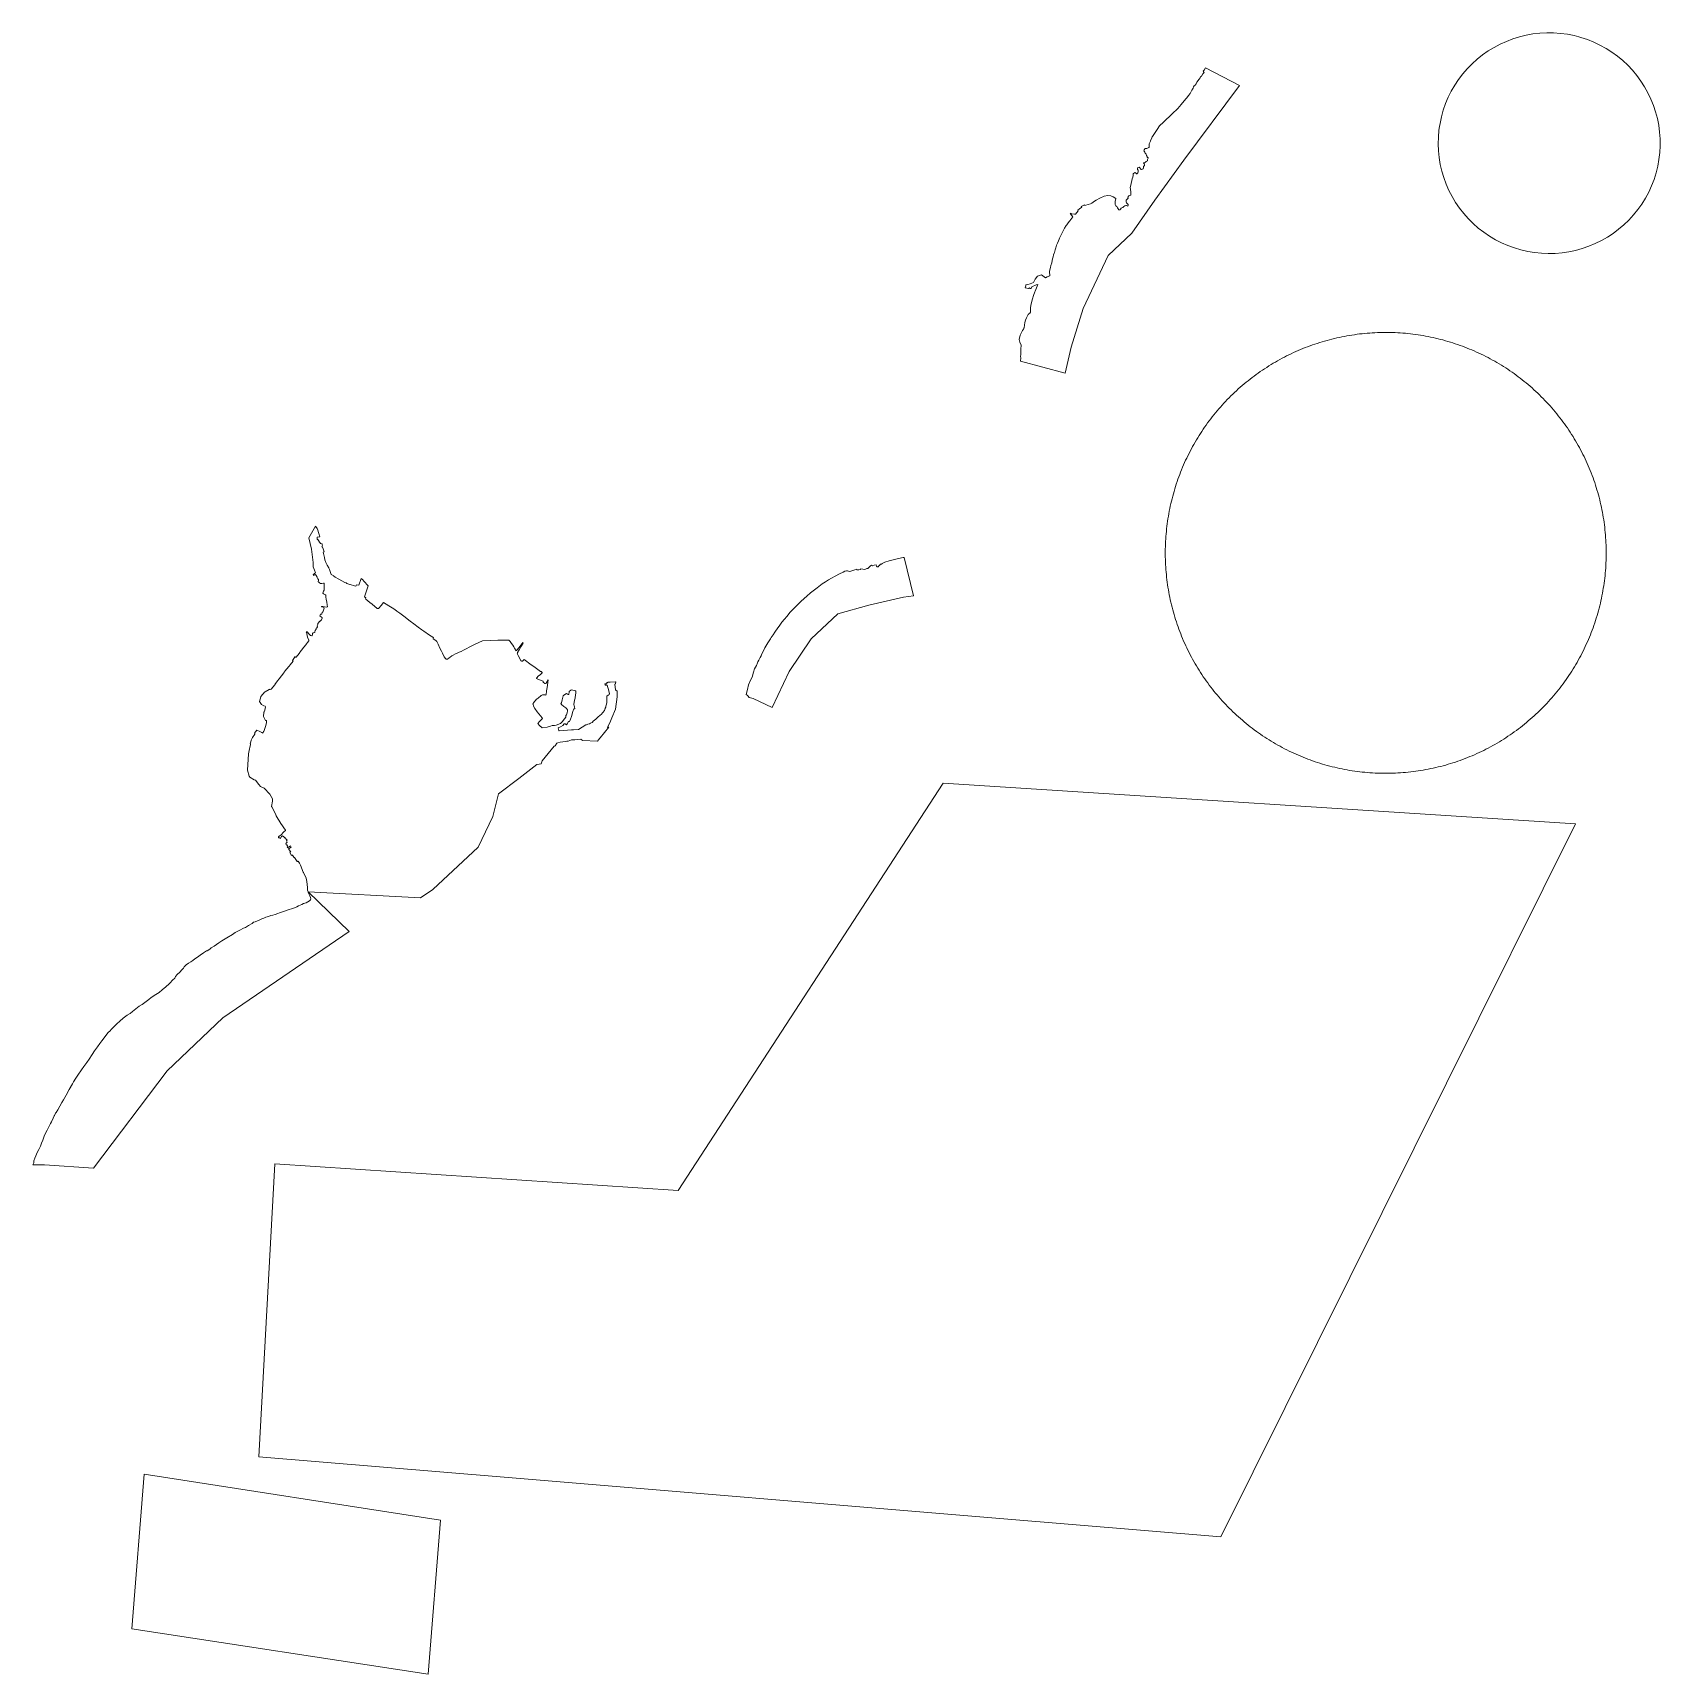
# Model space of a CAD drawing. Header units: metres. Extents: x 564444 to 608527, y 2629151 to 2673617.
import ezdxf

# ---------------------------------------------------------------- set-up
doc = ezdxf.new("R2010")
doc.units = ezdxf.units.M
doc.layers.add('海洋生态红线区20180103', color=255, linetype='Continuous', lineweight=0)

msp = doc.modelspace()

# ---------------------------------------------------------------- linework, layer by layer
at = {"layer": '海洋生态红线区20180103', "color": 1, "lineweight": 0}
for points in [[(608513, 2670927), (608526, 2670742), (608527, 2670556), (608517, 2670370), (608495, 2670186), (608462, 2670003), (608417, 2669822), (608361, 2669645), (608294, 2669471), (608216, 2669302), (608128, 2669138), (608030, 2668979), (607922, 2668828), (607805, 2668683), (607679, 2668545), (607545, 2668416), (607402, 2668295), (607253, 2668183), (607097, 2668081), (606934, 2667989), (606767, 2667906), (606594, 2667835), (606417, 2667774), (606237, 2667724), (606054, 2667685), (605869, 2667658), (605683, 2667642), (605496, 2667638), (605309, 2667646), (605123, 2667664), (604938, 2667695), (604756, 2667737), (604577, 2667790), (604401, 2667853), (604230, 2667928), (604063, 2668013), (603903, 2668108), (603748, 2668213), (603601, 2668328), (603461, 2668451), (603329, 2668582), (603205, 2668722), (603090, 2668869), (602985, 2669022), (602890, 2669182), (602804, 2669348), (602730, 2669518), (602666, 2669693), (602613, 2669871), (602571, 2670053), (602541, 2670236), (602522, 2670421), (602515, 2670607), (602520, 2670793), (602536, 2670978), (602551, 2671080), (602564, 2671162), (602603, 2671344), (602653, 2671523), (602715, 2671699), (602787, 2671870), (602870, 2672037), (602964, 2672198), (603067, 2672353), (603179, 2672502), (603301, 2672643), (603431, 2672776), (603570, 2672901), (603716, 2673018), (603869, 2673125), (604028, 2673222), (604193, 2673309), (604363, 2673386), (604538, 2673453), (604716, 2673508), (604898, 2673552), (605082, 2673585), (605268, 2673607), (605454, 2673617), (605641, 2673615), (605828, 2673602), (606013, 2673577), (606196, 2673541), (606323, 2673508), (606377, 2673494), (606555, 2673435), (606728, 2673366), (606897, 2673286), (607061, 2673196), (607218, 2673096), (607369, 2672986), (607513, 2672868), (607649, 2672740), (607777, 2672605), (607896, 2672461), (608006, 2672311), (608107, 2672154), (608197, 2671991), (608277, 2671823), (608347, 2671651), (608405, 2671474), (608453, 2671294), (608489, 2671112), (608513, 2670927)], [(597132, 2672192), (595623, 2670167), (594836, 2669079), (594211, 2668190), (593578, 2667586), (592901, 2666151), (592572, 2665097), (592408, 2664393), (591199, 2664721), (591204, 2664809), (591205, 2664824), (591205, 2664824), (591205, 2664824), (591201, 2664836), (591207, 2664910), (591208, 2664927), (591208, 2664929), (591208, 2665058), (591214, 2665143), (591215, 2665151), (591215, 2665151), (591215, 2665151), (591182, 2665236), (591182, 2665236), (591167, 2665310), (591167, 2665310), (591194, 2665427), (591251, 2665554), (591278, 2665585), (591290, 2665614), (591297, 2665629), (591306, 2665700), (591320, 2665772), (591335, 2665828), (591360, 2665893), (591360, 2665893), (591407, 2665982), (591428, 2666008), (591452, 2666026), (591466, 2666045), (591466, 2666045), (591471, 2666093), (591467, 2666149), (591467, 2666149), (591469, 2666162), (591477, 2666228), (591497, 2666315), (591521, 2666406), (591554, 2666498), (591588, 2666599), (591594, 2666614), (591632, 2666710), (591665, 2666796), (591665, 2666796), (591665, 2666796), (591623, 2666789), (591505, 2666733), (591484, 2666688), (591464, 2666686), (591464, 2666686), (591446, 2666705), (591418, 2666691), (591329, 2666711), (591341, 2666761), (591348, 2666791), (591398, 2666796), (591460, 2666815), (591554, 2666851), (591594, 2666944), (591656, 2667026), (591764, 2667057), (591880, 2666978), (591880, 2666978), (591880, 2666978), (591919, 2667006), (591995, 2667034), (591995, 2667034), (591983, 2667151), (591983, 2667151), (591994, 2667194), (592011, 2667260), (592025, 2667314), (592044, 2667389), (592059, 2667447), (592070, 2667494), (592082, 2667544), (592097, 2667602), (592110, 2667645), (592116, 2667664), (592139, 2667736), (592147, 2667763), (592155, 2667789), (592177, 2667860), (592201, 2667921), (592225, 2667984), (592244, 2668029), (592255, 2668054), (592273, 2668086), (592287, 2668110), (592287, 2668111), (592319, 2668184), (592319, 2668184), (592354, 2668256), (592391, 2668323), (592435, 2668396), (592459, 2668426), (592462, 2668430), (592470, 2668440), (592521, 2668503), (592536, 2668526), (592617, 2668632), (592617, 2668632), (592617, 2668632), (592545, 2668718), (592545, 2668718), (592551, 2668725), (592552, 2668727), (592552, 2668727), (592581, 2668711), (592660, 2668702), (592690, 2668708), (592763, 2668795), (592763, 2668795), (592763, 2668795), (592753, 2668809), (592753, 2668809), (592800, 2668849), (592863, 2668892), (592863, 2668892), (592863, 2668892), (592846, 2668909), (592847, 2668910), (592936, 2668956), (592940, 2668943), (592940, 2668943), (592973, 2668951), (593093, 2668980), (593129, 2669002), (593165, 2669025), (593206, 2669052), (593247, 2669083), (593349, 2669136), (593470, 2669190), (593568, 2669209), (593648, 2669202), (593713, 2669175), (593713, 2669175), (593779, 2669132), (593779, 2669132), (593779, 2669132), (593760, 2669051), (593760, 2669051), (593761, 2669028), (593766, 2668992), (593766, 2668977), (593766, 2668977), (593766, 2668963), (593785, 2668930), (593785, 2668930), (593812, 2668909), (593812, 2668909), (593823, 2668873), (593823, 2668873), (593823, 2668873), (593823, 2668873), (593842, 2668844), (593842, 2668844), (593863, 2668825), (593864, 2668823), (593876, 2668822), (593896, 2668822), (593911, 2668835), (593928, 2668865), (593942, 2668877), (593971, 2668885), (593989, 2668902), (593990, 2668903), (593996, 2668909), (594022, 2668933), (594052, 2668941), (594068, 2668941), (594088, 2668932), (594106, 2668924), (594116, 2668938), (594117, 2668941), (594117, 2668963), (594117, 2668963), (594094, 2668986), (594073, 2669012), (594060, 2669038), (594060, 2669038), (594060, 2669055), (594060, 2669055), (594060, 2669082), (594117, 2669139), (594117, 2669139), (594109, 2669167), (594109, 2669167), (594138, 2669199), (594190, 2669221), (594190, 2669221), (594189, 2669278), (594184, 2669304), (594177, 2669377), (594170, 2669423), (594170, 2669423), (594170, 2669423), (594190, 2669490), (594226, 2669658), (594240, 2669704), (594253, 2669751), (594253, 2669800), (594295, 2669830), (594310, 2669828), (594321, 2669822), (594332, 2669806), (594344, 2669797), (594355, 2669797), (594355, 2669797), (594369, 2669813), (594380, 2669828), (594386, 2669844), (594386, 2669846), (594388, 2669868), (594383, 2669892), (594370, 2669914), (594366, 2669941), (594367, 2669955), (594367, 2669955), (594385, 2669971), (594415, 2669974), (594421, 2669973), (594427, 2669966), (594440, 2669946), (594453, 2669932), (594467, 2669916), (594475, 2669914), (594493, 2669919), (594507, 2669927), (594523, 2669936), (594532, 2669955), (594532, 2669955), (594532, 2669962), (594529, 2669982), (594531, 2669989), (594532, 2669995), (594544, 2670006), (594556, 2670019), (594556, 2670019), (594561, 2670040), (594561, 2670051), (594545, 2670071), (594542, 2670074), (594532, 2670089), (594532, 2670089), (594539, 2670097), (594558, 2670098), (594583, 2670117), (594605, 2670130), (594621, 2670138), (594636, 2670148), (594636, 2670148), (594636, 2670162), (594637, 2670182), (594651, 2670205), (594651, 2670205), (594659, 2670225), (594655, 2670238), (594636, 2670241), (594629, 2670252), (594629, 2670252), (594629, 2670268), (594617, 2670297), (594599, 2670333), (594580, 2670359), (594567, 2670386), (594548, 2670408), (594542, 2670421), (594547, 2670442), (594548, 2670449), (594574, 2670482), (594593, 2670486), (594623, 2670486), (594655, 2670498), (594680, 2670506), (594688, 2670522), (594688, 2670523), (594688, 2670540), (594688, 2670564), (594685, 2670584), (594686, 2670610), (594687, 2670611), (594719, 2670684), (594720, 2670685), (594722, 2670691), (594759, 2670774), (594768, 2670800), (594772, 2670810), (594772, 2670811), (594843, 2670913), (594899, 2670999), (594935, 2671055), (594938, 2671058), (594978, 2671108), (595060, 2671184), (595167, 2671289), (595214, 2671332), (595304, 2671424), (595458, 2671570), (595458, 2671570), (595549, 2671674), (595554, 2671679), (595590, 2671724), (595686, 2671838), (595739, 2671901), (595743, 2671906), (595752, 2671919), (595793, 2671974), (595826, 2672031), (595844, 2672061), (595851, 2672074), (595859, 2672091), (595873, 2672121), (595887, 2672151), (595905, 2672179), (595905, 2672179), (595927, 2672196), (595954, 2672234), (595969, 2672261), (595979, 2672282), (596035, 2672361), (596036, 2672361), (596036, 2672361), (596067, 2672396), (596073, 2672411), (596072, 2672420), (596072, 2672420), (596106, 2672443), (596106, 2672443), (596143, 2672506), (596147, 2672511), (596171, 2672542), (596171, 2672542), (596156, 2672562), (596145, 2672580), (596145, 2672580), (596160, 2672590), (596176, 2672607), (596211, 2672665), (597132, 2672192)], [(601148, 2653556), (601079, 2653556), (601010, 2653556), (600941, 2653558), (600872, 2653560), (600803, 2653563), (600734, 2653567), (600665, 2653571), (600596, 2653577), (600527, 2653583), (600458, 2653590), (600390, 2653597), (600321, 2653606), (600253, 2653615), (600184, 2653625), (600116, 2653636), (600048, 2653648), (599980, 2653660), (599912, 2653674), (599845, 2653688), (599777, 2653703), (599710, 2653718), (599643, 2653735), (599576, 2653752), (599509, 2653770), (599442, 2653788), (599376, 2653808), (599310, 2653828), (599244, 2653849), (599179, 2653871), (599113, 2653894), (599048, 2653917), (598983, 2653941), (598919, 2653966), (598855, 2653991), (598791, 2654017), (598727, 2654044), (598664, 2654072), (598601, 2654101), (598538, 2654130), (598476, 2654160), (598414, 2654190), (598353, 2654222), (598291, 2654254), (598230, 2654287), (598170, 2654320), (598110, 2654354), (598050, 2654389), (597991, 2654425), (597932, 2654461), (597874, 2654498), (597816, 2654535), (597758, 2654574), (597701, 2654613), (597644, 2654652), (597588, 2654692), (597533, 2654733), (597477, 2654775), (597423, 2654817), (597368, 2654860), (597315, 2654903), (597261, 2654947), (597209, 2654992), (597156, 2655037), (597105, 2655083), (597053, 2655129), (597003, 2655176), (596953, 2655224), (596903, 2655272), (596854, 2655321), (596806, 2655370), (596758, 2655420), (596711, 2655471), (596664, 2655522), (596618, 2655573), (596573, 2655625), (596528, 2655678), (596484, 2655731), (596440, 2655784), (596397, 2655839), (596355, 2655893), (596313, 2655948), (596272, 2656004), (596231, 2656060), (596191, 2656116), (596152, 2656173), (596114, 2656231), (596076, 2656288), (596039, 2656347), (596002, 2656405), (595967, 2656465), (595931, 2656524), (595897, 2656584), (595863, 2656644), (595830, 2656705), (595798, 2656766), (595766, 2656828), (595736, 2656889), (595705, 2656952), (595676, 2657014), (595647, 2657077), (595619, 2657140), (595592, 2657204), (595565, 2657267), (595540, 2657332), (595515, 2657396), (595490, 2657461), (595467, 2657526), (595444, 2657591), (595422, 2657656), (595401, 2657722), (595380, 2657788), (595360, 2657854), (595341, 2657921), (595323, 2657987), (595306, 2658054), (595289, 2658121), (595273, 2658189), (595258, 2658256), (595244, 2658324), (595230, 2658391), (595217, 2658459), (595205, 2658527), (595194, 2658596), (595184, 2658664), (595174, 2658732), (595165, 2658801), (595157, 2658870), (595150, 2658938), (595144, 2659007), (595138, 2659076), (595133, 2659145), (595129, 2659214), (595126, 2659283), (595124, 2659352), (595122, 2659421), (595121, 2659490), (595121, 2659559), (595122, 2659628), (595123, 2659697), (595126, 2659767), (595129, 2659836), (595133, 2659905), (595138, 2659973), (595143, 2660042), (595150, 2660111), (595157, 2660180), (595165, 2660249), (595173, 2660317), (595183, 2660386), (595193, 2660454), (595204, 2660522), (595216, 2660590), (595229, 2660658), (595242, 2660726), (595257, 2660794), (595272, 2660861), (595288, 2660928), (595304, 2660995), (595322, 2661062), (595340, 2661129), (595359, 2661195), (595378, 2661262), (595399, 2661328), (595420, 2661393), (595442, 2661459), (595465, 2661524), (595488, 2661589), (595512, 2661654), (595537, 2661718), (595563, 2661782), (595589, 2661846), (595617, 2661910), (595645, 2661973), (595673, 2662036), (595703, 2662098), (595733, 2662161), (595764, 2662223), (595795, 2662284), (595827, 2662345), (595860, 2662406), (595894, 2662466), (595928, 2662526), (595963, 2662586), (595999, 2662645), (596036, 2662704), (596073, 2662762), (596110, 2662820), (596149, 2662877), (596188, 2662934), (596228, 2662991), (596268, 2663047), (596309, 2663102), (596351, 2663158), (596393, 2663212), (596436, 2663266), (596480, 2663320), (596524, 2663373), (596569, 2663426), (596614, 2663478), (596660, 2663529), (596707, 2663580), (596754, 2663631), (596802, 2663681), (596850, 2663730), (596899, 2663779), (596948, 2663827), (596998, 2663875), (597049, 2663922), (597100, 2663969), (597152, 2664014), (597204, 2664060), (597257, 2664104), (597310, 2664149), (597363, 2664192), (597418, 2664235), (597472, 2664277), (597528, 2664319), (597583, 2664360), (597639, 2664400), (597696, 2664440), (597753, 2664478), (597811, 2664517), (597869, 2664554), (597927, 2664591), (597986, 2664628), (598045, 2664663), (598105, 2664698), (598165, 2664732), (598225, 2664766), (598286, 2664799), (598347, 2664831), (598409, 2664862), (598470, 2664893), (598533, 2664923), (598595, 2664952), (598658, 2664981), (598722, 2665009), (598785, 2665036), (598849, 2665062), (598913, 2665088), (598978, 2665113), (599042, 2665137), (599107, 2665160), (599173, 2665183), (599238, 2665204), (599304, 2665226), (599370, 2665246), (599436, 2665265), (599503, 2665284), (599570, 2665302), (599637, 2665319), (599704, 2665336), (599771, 2665352), (599838, 2665367), (599906, 2665381), (599974, 2665394), (600042, 2665407), (600110, 2665418), (600178, 2665429), (600247, 2665439), (600315, 2665449), (600384, 2665458), (600452, 2665465), (600521, 2665472), (600590, 2665479), (600659, 2665484), (600728, 2665489), (600797, 2665492), (600866, 2665495), (600935, 2665498), (601004, 2665499), (601073, 2665500), (601142, 2665500), (601211, 2665499), (601280, 2665497), (601349, 2665494), (601418, 2665491), (601487, 2665487), (601556, 2665482), (601625, 2665476), (601694, 2665469), (601763, 2665462), (601831, 2665454), (601900, 2665445), (601968, 2665435), (602036, 2665425), (602105, 2665414), (602173, 2665401), (602240, 2665389), (602308, 2665375), (602376, 2665360), (602443, 2665345), (602510, 2665329), (602577, 2665312), (602644, 2665295), (602711, 2665276), (602777, 2665257), (602844, 2665237), (602909, 2665217), (602975, 2665195), (603041, 2665173), (603106, 2665150), (603171, 2665127), (603235, 2665102), (603300, 2665077), (603364, 2665051), (603428, 2665025), (603491, 2664997), (603554, 2664969), (603617, 2664940), (603679, 2664911), (603741, 2664880), (603803, 2664849), (603865, 2664818), (603926, 2664785), (603986, 2664752), (604047, 2664718), (604106, 2664684), (604166, 2664649), (604225, 2664613), (604284, 2664576), (604342, 2664539), (604400, 2664501), (604457, 2664462), (604514, 2664423), (604570, 2664383), (604626, 2664343), (604682, 2664301), (604737, 2664260), (604791, 2664217), (604845, 2664174), (604899, 2664130), (604952, 2664086), (605004, 2664041), (605056, 2663995), (605107, 2663949), (605158, 2663903), (605209, 2663855), (605258, 2663807), (605308, 2663759), (605356, 2663710), (605404, 2663660), (605452, 2663610), (605499, 2663559), (605545, 2663508), (605591, 2663456), (605636, 2663404), (605681, 2663351), (605725, 2663298), (605768, 2663244), (605811, 2663190), (605853, 2663135), (605894, 2663079), (605935, 2663024), (605975, 2662967), (606014, 2662911), (606053, 2662854), (606091, 2662796), (606129, 2662738), (606166, 2662679), (606202, 2662620), (606237, 2662561), (606272, 2662501), (606306, 2662441), (606339, 2662381), (606372, 2662320), (606404, 2662259), (606435, 2662197), (606466, 2662135), (606496, 2662073), (606525, 2662010), (606553, 2661947), (606581, 2661884), (606608, 2661820), (606634, 2661756), (606659, 2661692), (606684, 2661627), (606708, 2661562), (606731, 2661497), (606753, 2661432), (606775, 2661366), (606796, 2661300), (606816, 2661234), (606835, 2661168), (606854, 2661101), (606872, 2661035), (606889, 2660968), (606905, 2660901), (606921, 2660833), (606935, 2660766), (606949, 2660698), (606962, 2660630), (606975, 2660562), (606986, 2660494), (606997, 2660426), (607007, 2660357), (607016, 2660289), (607025, 2660220), (607032, 2660152), (607039, 2660083), (607045, 2660014), (607050, 2659945), (607055, 2659876), (607058, 2659807), (607061, 2659738), (607063, 2659669), (607065, 2659600), (607065, 2659531), (607065, 2659462), (607063, 2659393), (607062, 2659324), (607059, 2659255), (607055, 2659186), (607051, 2659117), (607046, 2659048), (607040, 2658979), (607033, 2658910), (607025, 2658841), (607017, 2658773), (607008, 2658704), (606998, 2658636), (606987, 2658568), (606976, 2658500), (606964, 2658432), (606950, 2658364), (606937, 2658296), (606922, 2658229), (606907, 2658161), (606890, 2658094), (606873, 2658027), (606856, 2657960), (606837, 2657894), (606818, 2657827), (606798, 2657761), (606777, 2657695), (606755, 2657630), (606733, 2657564), (606710, 2657499), (606686, 2657434), (606661, 2657370), (606636, 2657305), (606610, 2657241), (606583, 2657178), (606556, 2657114), (606527, 2657051), (606498, 2656989), (606469, 2656926), (606438, 2656864), (606407, 2656803), (606375, 2656741), (606342, 2656680), (606309, 2656620), (606275, 2656560), (606240, 2656500), (606205, 2656441), (606169, 2656382), (606132, 2656323), (606095, 2656265), (606057, 2656207), (606018, 2656150), (605979, 2656093), (605939, 2656037), (605898, 2655981), (605856, 2655926), (605814, 2655871), (605772, 2655817), (605729, 2655763), (605685, 2655709), (605640, 2655656), (605595, 2655604), (605549, 2655552), (605503, 2655501), (605456, 2655450), (605409, 2655400), (605361, 2655350), (605312, 2655301), (605263, 2655253), (605213, 2655205), (605163, 2655157), (605112, 2655111), (605061, 2655064), (605009, 2655019), (604956, 2654974), (604903, 2654929), (604850, 2654886), (604796, 2654842), (604741, 2654800), (604686, 2654758), (604631, 2654717), (604575, 2654676), (604519, 2654636), (604462, 2654597), (604405, 2654558), (604347, 2654520), (604289, 2654483), (604230, 2654446), (604171, 2654410), (604112, 2654375), (604052, 2654340), (603992, 2654307), (603931, 2654273), (603870, 2654241), (603809, 2654209), (603747, 2654178), (603685, 2654148), (603623, 2654118), (603560, 2654089), (603497, 2654061), (603433, 2654033), (603370, 2654007), (603306, 2653981), (603241, 2653956), (603177, 2653931), (603112, 2653907), (603046, 2653884), (602981, 2653862), (602915, 2653841), (602849, 2653820), (602783, 2653800), (602717, 2653781), (602650, 2653762), (602583, 2653745), (602516, 2653728), (602449, 2653712), (602382, 2653697), (602314, 2653682), (602247, 2653668), (602179, 2653655), (602111, 2653643), (602043, 2653632), (601974, 2653621), (601906, 2653611), (601837, 2653602), (601769, 2653594), (601700, 2653587), (601631, 2653580), (601562, 2653574), (601493, 2653569), (601424, 2653565), (601355, 2653562), (601286, 2653559), (601217, 2653557), (601148, 2653556)], [(572146, 2659956), (572148, 2659892), (572177, 2659893), (572178, 2659876), (572189, 2659852), (572191, 2659849), (572191, 2659849), (572240, 2659786), (572285, 2659775), (572283, 2659746), (572292, 2659707), (572275, 2659702), (572290, 2659664), (572301, 2659664), (572325, 2659581), (572332, 2659552), (572313, 2659548), (572325, 2659477), (572341, 2659402), (572355, 2659342), (572380, 2659268), (572412, 2659211), (572422, 2659194), (572462, 2659119), (572466, 2659113), (572479, 2659075), (572528, 2658943), (572594, 2658908), (572599, 2658899), (572630, 2658874), (572736, 2658816), (572895, 2658729), (572928, 2658713), (572950, 2658700), (573033, 2658675), (573038, 2658672), (573044, 2658672), (573158, 2658638), (573197, 2658630), (573215, 2658660), (573271, 2658657), (573339, 2658836), (573339, 2658837), (573374, 2658805), (573424, 2658749), (573519, 2658645), (573530, 2658645), (573528, 2658639), (573429, 2658334), (573461, 2658309), (573460, 2658291), (573464, 2658276), (573574, 2658185), (573637, 2658138), (573771, 2658025), (573781, 2658018), (573801, 2658017), (573812, 2658024), (573886, 2658108), (573906, 2658138), (573944, 2658183), (573944, 2658183), (574085, 2658094), (574178, 2658036), (574247, 2657992), (574304, 2657950), (574383, 2657890), (574491, 2657809), (574669, 2657675), (574762, 2657608), (574883, 2657519), (574986, 2657446), (575034, 2657406), (575194, 2657299), (575276, 2657245), (575300, 2657228), (575290, 2657210), (575292, 2657202), (575359, 2657151), (575385, 2657128), (575399, 2657109), (575425, 2657057), (575472, 2656944), (575511, 2656867), (575541, 2656809), (575584, 2656713), (575619, 2656664), (575640, 2656652), (575674, 2656652), (575720, 2656681), (575751, 2656703), (575799, 2656739), (575812, 2656745), (575916, 2656801), (575938, 2656813), (575996, 2656837), (576051, 2656860), (576115, 2656888), (576197, 2656933), (576268, 2656973), (576412, 2657050), (576628, 2657147), (577038, 2657159), (577095, 2657161), (577336, 2657163), (577337, 2657162), (577371, 2657123), (577414, 2657072), (577444, 2657029), (577471, 2656984), (577494, 2656946), (577534, 2656878), (577542, 2656888), (577548, 2656881), (577620, 2656967), (577687, 2657065), (577712, 2657101), (577731, 2657079), (577666, 2656980), (577615, 2656897), (577574, 2656833), (577578, 2656822), (577580, 2656814), (577581, 2656810), (577568, 2656803), (577587, 2656766), (577589, 2656747), (577671, 2656595), (577684, 2656601), (577690, 2656596), (577710, 2656595), (577757, 2656636), (577948, 2656497), (578014, 2656448), (578197, 2656313), (578208, 2656311), (578213, 2656310), (578233, 2656295), (578236, 2656292), (578241, 2656289), (578239, 2656278), (578186, 2656223), (578139, 2656195), (578087, 2656137), (578092, 2656122), (578144, 2656093), (578266, 2656048), (578273, 2656024), (578313, 2655993), (578334, 2655986), (578346, 2655995), (578402, 2656088), (578379, 2655877), (578359, 2655793), (578355, 2655768), (578353, 2655703), (578344, 2655674), (578344, 2655674), (578324, 2655683), (578313, 2655683), (578265, 2655684), (578250, 2655682), (578212, 2655663), (578130, 2655591), (578102, 2655571), (578091, 2655562), (578003, 2655463), (577998, 2655451), (577993, 2655441), (577995, 2655429), (578007, 2655372), (578043, 2655311), (578110, 2655219), (578199, 2655112), (578243, 2655057), (578253, 2655044), (578238, 2655035), (578167, 2654961), (578122, 2654908), (578169, 2654849), (578242, 2654784), (578380, 2654810), (578467, 2654829), (578511, 2654851), (578572, 2654854), (578617, 2654862), (578738, 2654906), (578781, 2654948), (578846, 2655031), (578883, 2655081), (578883, 2655119), (578898, 2655143), (578917, 2655192), (578930, 2655252), (578930, 2655277), (578898, 2655313), (578882, 2655326), (578827, 2655364), (578765, 2655422), (578746, 2655445), (578758, 2655453), (578763, 2655464), (578782, 2655546), (578810, 2655651), (578815, 2655664), (578819, 2655667), (578884, 2655710), (578898, 2655719), (578931, 2655703), (578949, 2655689), (578968, 2655688), (578974, 2655764), (578971, 2655771), (578972, 2655771), (579020, 2655807), (579035, 2655818), (579149, 2655790), (579152, 2655778), (579158, 2655777), (579156, 2655739), (579135, 2655614), (579136, 2655588), (579118, 2655538), (579102, 2655424), (579105, 2655385), (579121, 2655357), (579126, 2655304), (579099, 2655303), (579070, 2655233), (579036, 2655097), (579007, 2655025), (578986, 2654958), (578954, 2654957), (578923, 2654898), (578903, 2654871), (578861, 2654894), (578836, 2654894), (578798, 2654852), (578738, 2654818), (578675, 2654786), (578689, 2654719), (578700, 2654711), (579034, 2654731), (579087, 2654730), (579224, 2654743), (579428, 2654866), (579439, 2654867), (579475, 2654883), (579523, 2654899), (579549, 2654916), (579596, 2654936), (579606, 2654938), (579624, 2654965), (579696, 2655027), (579746, 2655078), (579814, 2655134), (579841, 2655151), (579887, 2655205), (579928, 2655261), (579938, 2655284), (579943, 2655290), (579942, 2655294), (579944, 2655298), (579942, 2655302), (579951, 2655319), (579965, 2655345), (579969, 2655372), (579986, 2655429), (579991, 2655474), (579994, 2655627), (579997, 2655642), (580032, 2655669), (580052, 2655684), (580056, 2655697), (580068, 2655706), (580069, 2655706), (580069, 2655706), (580069, 2655706), (580043, 2655829), (580020, 2655879), (580002, 2655942), (579948, 2655945), (579945, 2655954), (579945, 2655956), (579945, 2655956), (579938, 2655981), (579940, 2655981), (579962, 2655981), (579967, 2655983), (579980, 2655983), (579996, 2655992), (579989, 2656016), (579996, 2656016), (580018, 2656018), (580022, 2656021), (580024, 2656024), (580037, 2656024), (580083, 2656027), (580228, 2656038), (580237, 2656038), (580228, 2655986), (580229, 2655982), (580228, 2655981), (580212, 2655972), (580227, 2655815), (580235, 2655809), (580269, 2655780), (580269, 2655632), (580232, 2655297), (580130, 2655061), (580091, 2654972), (580012, 2654800), (580052, 2654805), (580050, 2654802), (579815, 2654517), (579805, 2654506), (579768, 2654462), (579767, 2654459), (579739, 2654425), (579336, 2654447), (579330, 2654451), (579311, 2654467), (579290, 2654482), (579127, 2654459), (579036, 2654464), (578945, 2654431), (578911, 2654425), (578876, 2654419), (578731, 2654397), (578670, 2654386), (578640, 2654369), (578594, 2654303), (578567, 2654293), (578240, 2653896), (578213, 2653810), (578103, 2653798), (578094, 2653797), (577607, 2653419), (577063, 2652998), (576905, 2652382), (576506, 2651554), (575284, 2650408), (574946, 2650182), (571902, 2650341), (571888, 2650391), (571888, 2650459), (571877, 2650548), (571865, 2650621), (571846, 2650715), (571818, 2650783), (571781, 2650845), (571772, 2650873), (571768, 2650877), (571698, 2651072), (571670, 2651121), (571635, 2651178), (571629, 2651177), (571624, 2651170), (571605, 2651165), (571532, 2651279), (571516, 2651275), (571512, 2651281), (571482, 2651334), (571478, 2651336), (571472, 2651336), (571464, 2651330), (571444, 2651338), (571418, 2651401), (571410, 2651418), (571434, 2651426), (571380, 2651495), (571371, 2651509), (571445, 2651553), (571420, 2651587), (571345, 2651536), (571337, 2651556), (571340, 2651583), (571340, 2651589), (571325, 2651614), (571321, 2651618), (571317, 2651619), (571314, 2651619), (571310, 2651616), (571306, 2651624), (571307, 2651629), (571297, 2651642), (571305, 2651650), (571300, 2651660), (571312, 2651669), (571331, 2651693), (571312, 2651726), (571334, 2651741), (571294, 2651785), (571275, 2651792), (571285, 2651798), (571212, 2651865), (571183, 2651846), (571169, 2651825), (571157, 2651793), (571147, 2651800), (571142, 2651804), (571136, 2651806), (571119, 2651806), (571114, 2651805), (571108, 2651807), (571102, 2651811), (571100, 2651817), (571099, 2651834), (571102, 2651839), (571117, 2651855), (571161, 2651879), (571248, 2651974), (571286, 2652007), (571288, 2652010), (571286, 2652018), (571246, 2652081), (571208, 2652134), (571164, 2652197), (571039, 2652407), (571028, 2652430), (570981, 2652530), (570920, 2652644), (570913, 2652655), (570938, 2652800), (570938, 2652863), (570866, 2652988), (570708, 2653157), (570615, 2653195), (570570, 2653253), (570532, 2653301), (570485, 2653360), (570475, 2653368), (570464, 2653373), (570445, 2653377), (570437, 2653378), (570325, 2653455), (570305, 2653478), (570256, 2653637), (570286, 2654082), (570307, 2654171), (570335, 2654297), (570344, 2654332), (570344, 2654340), (570344, 2654349), (570337, 2654354), (570336, 2654354), (570346, 2654408), (570356, 2654458), (570397, 2654525), (570454, 2654620), (570456, 2654627), (570455, 2654635), (570450, 2654641), (570480, 2654681), (570508, 2654729), (570530, 2654718), (570572, 2654697), (570578, 2654694), (570644, 2654663), (570675, 2654648), (570676, 2654650), (570677, 2654650), (570681, 2654656), (570694, 2654696), (570703, 2654691), (570752, 2654851), (570778, 2654936), (570771, 2654950), (570778, 2654974), (570778, 2654978), (570774, 2654984), (570749, 2654991), (570741, 2655005), (570693, 2655096), (570705, 2655214), (570707, 2655218), (570729, 2655268), (570749, 2655355), (570735, 2655372), (570706, 2655388), (570635, 2655424), (570587, 2655501), (570621, 2655631), (570624, 2655636), (570674, 2655699), (570676, 2655701), (570682, 2655709), (570718, 2655752), (570737, 2655764), (570842, 2655831), (570845, 2655834), (570854, 2655827), (570864, 2655827), (570864, 2655827), (570877, 2655823), (570902, 2655836), (571003, 2655951), (571006, 2655966), (571007, 2655979), (571010, 2655982), (571010, 2655983), (571020, 2655993), (571024, 2656000), (571045, 2656028), (571077, 2656068), (571106, 2656105), (571116, 2656118), (571240, 2656274), (571254, 2656297), (571283, 2656333), (571316, 2656376), (571386, 2656461), (571417, 2656499), (571492, 2656597), (571490, 2656599), (571491, 2656600), (571474, 2656615), (571553, 2656725), (571561, 2656701), (571564, 2656700), (571564, 2656698), (571566, 2656698), (571567, 2656698), (571568, 2656699), (571577, 2656699), (571657, 2656801), (571678, 2656826), (571690, 2656843), (571757, 2656933), (571777, 2656960), (571788, 2656971), (571796, 2656979), (571864, 2657072), (571880, 2657093), (571882, 2657096), (571886, 2657102), (571918, 2657145), (571918, 2657150), (571919, 2657151), (571918, 2657154), (571918, 2657166), (571883, 2657243), (571854, 2657384), (571853, 2657388), (571879, 2657388), (571904, 2657358), (571906, 2657351), (571925, 2657337), (571939, 2657321), (571970, 2657292), (572005, 2657284), (572014, 2657291), (572018, 2657321), (572016, 2657344), (572041, 2657358), (572081, 2657371), (572083, 2657393), (572096, 2657424), (572124, 2657459), (572121, 2657489), (572136, 2657497), (572155, 2657524), (572149, 2657552), (572160, 2657569), (572163, 2657598), (572162, 2657616), (572162, 2657616), (572216, 2657678), (572228, 2657682), (572263, 2657713), (572285, 2657755), (572283, 2657773), (572265, 2657786), (572221, 2657818), (572227, 2657844), (572233, 2657871), (572262, 2657868), (572272, 2657875), (572278, 2657917), (572294, 2657919), (572303, 2657926), (572320, 2657973), (572336, 2658030), (572331, 2658044), (572310, 2658053), (572261, 2658068), (572266, 2658078), (572302, 2658074), (572344, 2658069), (572410, 2658060), (572423, 2658065), (572418, 2658123), (572406, 2658192), (572392, 2658274), (572385, 2658325), (572379, 2658380), (572369, 2658394), (572335, 2658413), (572317, 2658417), (572317, 2658417), (572317, 2658417), (572317, 2658417), (572312, 2658430), (572304, 2658437), (572322, 2658488), (572339, 2658519), (572339, 2658551), (572335, 2658577), (572337, 2658602), (572339, 2658635), (572339, 2658671), (572339, 2658689), (572337, 2658701), (572329, 2658704), (572315, 2658704), (572273, 2658701), (572257, 2658699), (572238, 2658701), (572214, 2658717), (572195, 2658732), (572174, 2658746), (572174, 2658746), (572174, 2658746), (572179, 2658792), (572180, 2658805), (572165, 2658824), (572144, 2658861), (572146, 2658867), (572124, 2658913), (572105, 2658942), (572051, 2658918), (572051, 2658918), (572051, 2658918), (572038, 2658936), (572038, 2658937), (572075, 2658966), (572098, 2658989), (572070, 2659062), (572039, 2659150), (572034, 2659229), (572038, 2659264), (571995, 2659632), (571922, 2659933), (572097, 2660251), (572143, 2660189), (572153, 2660168), (572188, 2660055), (572215, 2659960), (572160, 2659957), (572146, 2659956)], [(588297, 2658368), (588033, 2658326), (587093, 2658108), (586255, 2657874), (585533, 2657203), (584929, 2656315), (584476, 2655342), (583957, 2655580), (583845, 2655608), (583841, 2655623), (583841, 2655623), (583826, 2655644), (583826, 2655644), (583797, 2655670), (583797, 2655670), (583766, 2655694), (583801, 2655824), (583827, 2655950), (583876, 2656058), (583926, 2656160), (583970, 2656298), (583991, 2656387), (584050, 2656479), (584077, 2656548), (584087, 2656572), (584111, 2656620), (584131, 2656654), (584151, 2656690), (584172, 2656736), (584195, 2656789), (584238, 2656877), (584277, 2656953), (584327, 2657046), (584353, 2657089), (584424, 2657203), (584447, 2657235), (584497, 2657311), (584541, 2657376), (584627, 2657494), (584663, 2657546), (584738, 2657647), (584806, 2657735), (584867, 2657807), (584962, 2657919), (585136, 2658100), (585256, 2658217), (585413, 2658356), (585508, 2658443), (585616, 2658527), (585688, 2658585), (585823, 2658685), (585920, 2658744), (585998, 2658795), (586079, 2658843), (586183, 2658901), (586297, 2658962), (586395, 2659007), (586442, 2659033), (586489, 2659044), (586514, 2659037), (586565, 2659027), (586607, 2659030), (586658, 2659048), (586714, 2659070), (586761, 2659083), (586770, 2659071), (586770, 2659071), (586824, 2659069), (586861, 2659082), (586866, 2659094), (586924, 2659087), (586974, 2659078), (587003, 2659085), (587039, 2659101), (587066, 2659106), (587089, 2659134), (587116, 2659160), (587134, 2659181), (587167, 2659195), (587187, 2659178), (587187, 2659178), (587231, 2659194), (587287, 2659203), (587295, 2659169), (587295, 2659169), (587304, 2659156), (587304, 2659156), (587305, 2659155), (587305, 2659155), (587305, 2659155), (587305, 2659155), (587319, 2659150), (587336, 2659148), (587345, 2659153), (587352, 2659161), (587356, 2659165), (587356, 2659165), (587364, 2659173), (587382, 2659186), (587400, 2659212), (587406, 2659219), (587415, 2659221), (587424, 2659220), (587437, 2659225), (587444, 2659227), (587449, 2659233), (587452, 2659241), (587525, 2659273), (587645, 2659310), (587898, 2659372), (588017, 2659399), (588051, 2659406), (588297, 2658368)], [(606237, 2652185), (596628, 2632875), (590643, 2633372), (577215, 2634487), (570570, 2635039), (570996, 2642978), (581924, 2642258), (589100, 2653286), (606237, 2652185)], [(568084, 2645493), (566087, 2642860), (564761, 2642949), (564444, 2642945), (564468, 2643005), (564468, 2643054), (564498, 2643132), (564522, 2643193), (564566, 2643287), (564608, 2643368), (564649, 2643459), (564683, 2643535), (564715, 2643613), (564753, 2643724), (564790, 2643808), (564835, 2643892), (564882, 2643980), (564919, 2644069), (564947, 2644115), (564998, 2644215), (565022, 2644274), (565031, 2644289), (565058, 2644349), (565076, 2644368), (565118, 2644443), (565173, 2644540), (565231, 2644635), (565271, 2644711), (565343, 2644839), (565427, 2644989), (565515, 2645141), (565546, 2645196), (565611, 2645296), (565666, 2645375), (565767, 2645522), (565828, 2645616), (565905, 2645722), (565969, 2645815), (566051, 2645942), (566116, 2646038), (566192, 2646142), (566260, 2646237), (566312, 2646310), (566402, 2646426), (566477, 2646522), (566499, 2646551), (566522, 2646563), (566588, 2646637), (566659, 2646708), (566722, 2646769), (566802, 2646843), (566891, 2646921), (566962, 2646974), (567004, 2647001), (567077, 2647050), (567147, 2647104), (567235, 2647174), (567326, 2647245), (567403, 2647297), (567482, 2647347), (567584, 2647426), (567654, 2647481), (567773, 2647563), (567864, 2647621), (567948, 2647688), (568045, 2647772), (568139, 2647853), (568169, 2647883), (568232, 2647951), (568292, 2648004), (568311, 2648054), (568355, 2648107), (568425, 2648170), (568477, 2648232), (568523, 2648280), (568547, 2648316), (568601, 2648370), (568661, 2648410), (568727, 2648447), (568778, 2648481), (568837, 2648529), (568905, 2648574), (568977, 2648625), (569065, 2648691), (569149, 2648743), (569164, 2648750), (569237, 2648795), (569278, 2648827), (569355, 2648875), (569481, 2648960), (569564, 2649015), (569702, 2649097), (569857, 2649191), (569924, 2649242), (570053, 2649309), (570147, 2649362), (570203, 2649380), (570288, 2649429), (570388, 2649483), (570407, 2649509), (570424, 2649519), (570468, 2649528), (570526, 2649558), (570593, 2649591), (570646, 2649614), (570700, 2649636), (570760, 2649656), (570828, 2649681), (570896, 2649700), (570946, 2649715), (571007, 2649733), (571081, 2649757), (571130, 2649774), (571180, 2649793), (571259, 2649820), (571338, 2649846), (571392, 2649864), (571451, 2649884), (571502, 2649906), (571558, 2649919), (571597, 2649938), (571645, 2649967), (571690, 2649987), (571734, 2650006), (571775, 2650026), (571852, 2650050), (571894, 2650072), (571938, 2650102), (571970, 2650128), (571978, 2650159), (571967, 2650195), (571948, 2650239), (571929, 2650277), (571902, 2650340), (571902, 2650341), (573016, 2649266), (569589, 2646930), (568084, 2645493)], [(575490, 2633321), (575157, 2629151), (567124, 2630377), (567463, 2634566), (575490, 2633321)]]:
    msp.add_lwpolyline(points, close=True, dxfattribs=at)

doc.saveas('drawing.dxf')
